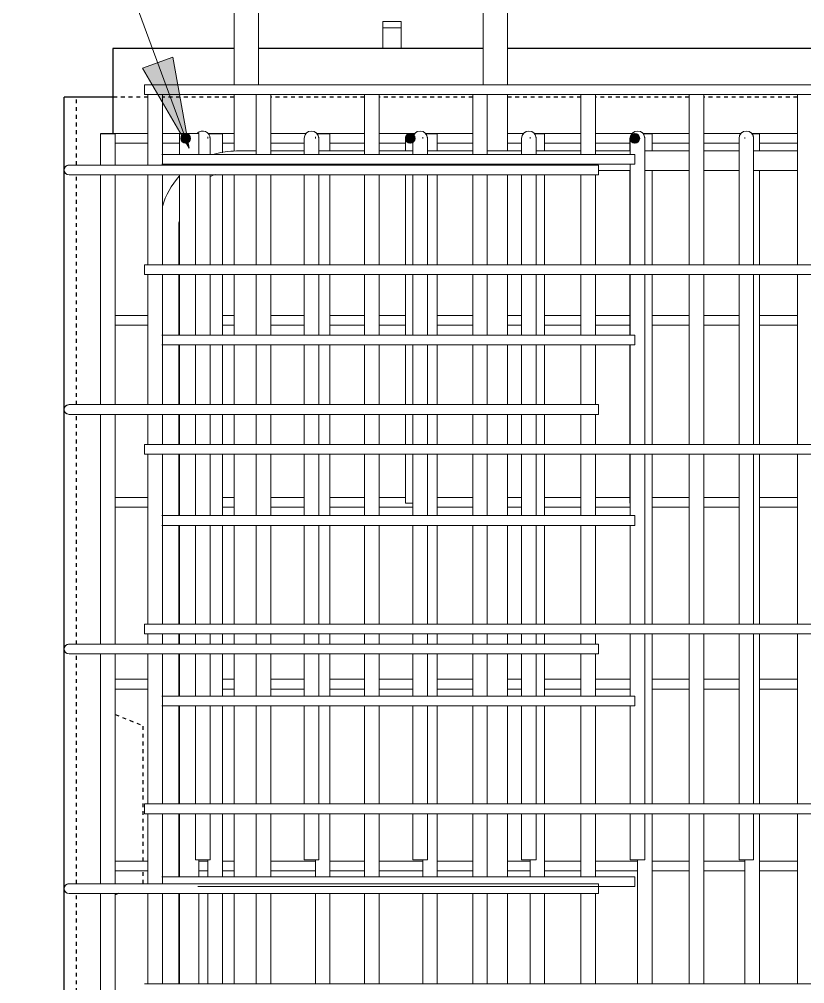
# Model space of a CAD drawing. Header units: millimetres. Extents: x -22025 to -1429, y -2879 to 29261.
# Drawn here: x -20282 to -19635, y 6930 to 7724 of the extents above; entities that cross this region are included whole.
import ezdxf

# ---------------------------------------------------------------- set-up
doc = ezdxf.new("R2010")
doc.units = ezdxf.units.MM
doc.linetypes.add('Dash', pattern=[6.36, 3.18, -3.18])
for name, color, linetype, lineweight in [('A-GENM', 13, 'Continuous', 18), ('A-WALL', 113, 'Continuous', 25), ('A-WALL-HDLN', 110, 'Dash', 25), ('S-RBAR', 171, 'Continuous', 18), ('S-RBAR-IDEN', 171, 'Continuous', 9)]:
    doc.layers.add(name, color=color, linetype=linetype, lineweight=lineweight)

# ---------------------------------------------------------------- blocks, each defined once
blk = doc.blocks.new('RR spread anchor face based - RR-SA-5_0-240-2134540-Elevation Front Copy 1')
at = {"layer": 'A-GENM'}
for p, q in [((-19982.07, 7717.11), (-19982.07, 7722.11)), ((-19982.07, 7722.11), (-19967.07, 7722.11)), ((-19982.07, 7700), (-19982.07, 7717.11)), ((-19967.07, 7717.11), (-19982.07, 7717.11)), ((-19967.07, 7722.11), (-19967.07, 7717.11)), ((-19967.07, 7717.11), (-19967.07, 7700))]:
    blk.add_line(p, q, dxfattribs=at)

msp = doc.modelspace()

# ---------------------------------------------------------------- hatches: boundary and pattern name
at = {"layer": 'S-RBAR'}
h = msp.add_hatch(color=256, dxfattribs=at)
edge = h.paths.add_edge_path()
edge.add_arc((-20144.5695, 7626.00692), 4, 0, 360)
for points in [[(-20144.5695, 7622.00692), (-20140.5695, 7626.00692), (-20144.5695, 7630.00692), (-20148.5695, 7626.00692)], [(-19959.5695, 7622.00692), (-19955.5695, 7626.00692), (-19959.5695, 7630.00692), (-19963.5695, 7626.00692)], [(-19774.5695, 7622.00692), (-19770.5695, 7626.00692), (-19774.5695, 7630.00692), (-19778.5695, 7626.00692)]]:
    msp.add_hatch(color=256, dxfattribs=at).paths.add_polyline_path(points)
h = msp.add_hatch(color=256, dxfattribs=at)
edge = h.paths.add_edge_path()
edge.add_arc((-19959.5695, 7626.00692), 4, 0, 360)
h = msp.add_hatch(color=256, dxfattribs=at)
edge = h.paths.add_edge_path()
edge.add_arc((-19774.5695, 7626.00692), 4, 0, 360)
at = {"layer": 'S-RBAR-IDEN'}
msp.add_hatch(color=256, dxfattribs=at).paths.add_polyline_path([(-20141.5695, 7617.97835), (-20155.21763, 7692.90243), (-20180.02009, 7683.71601)])

# ---------------------------------------------------------------- linework, layer by layer
at = {"layer": 'A-WALL'}
for p, q in [((-20104.5695, 7700), (-20204.5695, 7700)), ((-20204.5695, 7700), (-20204.5695, 7630.00692)), ((-19899.5695, 7700), (-20084.5695, 7700)), ((-19599.5695, 7700), (-19879.5695, 7700)), ((-20244.5695, -1395), (-20244.5695, 7660)), ((-20204.5695, 7660), (-20244.5695, 7660))]:
    msp.add_line(p, q, dxfattribs=at)
at = {"layer": 'A-WALL-HDLN'}
for p, q in [((-20234.56692, 7604), (-20234.56692, 7660)), ((-20175.5695, 7660), (-20204.5695, 7660)), ((-20104.5695, 7660), (-20163.5695, 7660)), ((-19997.26181, 7660), (-20074.41565, 7660)), ((-19908.10796, 7660), (-19985.26181, 7660)), ((-19818.95411, 7660), (-19879.5695, 7660)), ((-19729.80027, 7660), (-19806.95411, 7660)), ((-19640.64642, 7660), (-19717.80027, 7660)), ((-20234.56692, 7406.77778), (-20234.56692, 7596)), ((-20234.56692, 7209.55556), (-20234.56692, 7398.77778)), ((-20234.56692, 7012.33333), (-20234.56692, 7201.55556)), ((-20202.5695, 7151.7), (-20179.5695, 7142.5)), ((-20179.5695, 7030.87312), (-20179.5695, 7142.5)), ((-20179.5695, 7012.5), (-20179.5695, 7022.87312)), ((-20234.56692, 6815.11111), (-20234.56692, 7004.33333)), ((-20199.98616, 7004.33333), (-20202.5695, 7003.3))]:
    msp.add_line(p, q, dxfattribs=at)
at = {"layer": 'S-RBAR'}
for p, q in [((-20104.5695, 7670), (-20104.5695, 8380)), ((-20084.5695, 7670), (-20084.5695, 8380)), ((-19899.5695, 7670), (-19899.5695, 8380)), ((-19879.5695, 7670), (-19879.5695, 8380)), ((-19004.5695, 7670), (-20178.38411, 7670)), ((-20178.38411, 7670), (-20178.38411, 7662)), ((-19004.5695, 7662), (-20178.38411, 7662)), ((-20175.5695, 7604), (-20175.5695, 7662)), ((-20163.5695, 7604), (-20163.5695, 7662)), ((-20104.5695, 7615.39489), (-20104.5695, 7662)), ((-20086.41565, 7612.69684), (-20086.41565, 7662)), ((-20074.41565, 7612.69684), (-20074.41565, 7662)), ((-19997.26181, 7612.69684), (-19997.26181, 7662)), ((-19985.26181, 7612.69684), (-19985.26181, 7662)), ((-19908.10796, 7612.69684), (-19908.10796, 7662)), ((-19896.10796, 7612.69684), (-19896.10796, 7662)), ((-19879.5695, 7615.6317), (-19879.5695, 7662)), ((-19818.95411, 7612.69684), (-19818.95411, 7662)), ((-19806.95411, 7612.69684), (-19806.95411, 7662)), ((-19729.80027, 7522.01639), (-19729.80027, 7662)), ((-19717.80027, 7522.01639), (-19717.80027, 7662)), ((-19640.64642, 7522.01639), (-19640.64642, 7662)), ((-20175.77315, 7630.00692), (-20214.5695, 7630.00692)), ((-20149.5695, 7630.00692), (-20163.5695, 7630.00692)), ((-20133.5695, 7630.00692), (-20149.5695, 7630.00692)), ((-20149.5695, 7612.69684), (-20149.5695, 7630.00692)), ((-20144.5695, 7630.00692), (-20148.5695, 7626.00692)), ((-20140.5695, 7626.00692), (-20144.5695, 7630.00692)), ((-20133.5695, 7612.69684), (-20133.5695, 7630.00692)), ((-20104.5695, 7630.00692), (-20126.26345, 7630.00692)), ((-20045.11506, 7630.00692), (-20074.41565, 7630.00692)), ((-19997.26181, 7630.00692), (-20036.72275, 7630.00692)), ((-19955.57435, 7630.00692), (-19985.26181, 7630.00692)), ((-19959.5695, 7630.00692), (-19963.5695, 7626.00692)), ((-19955.5695, 7626.00692), (-19959.5695, 7630.00692)), ((-19908.10796, 7630.00692), (-19947.18205, 7630.00692)), ((-19866.03365, 7630.00692), (-19879.5695, 7630.00692)), ((-19818.95411, 7630.00692), (-19857.64134, 7630.00692)), ((-19776.49294, 7630.00692), (-19806.95411, 7630.00692)), ((-19774.5695, 7630.00692), (-19778.5695, 7626.00692)), ((-19770.5695, 7626.00692), (-19774.5695, 7630.00692)), ((-19729.80027, 7630.00692), (-19768.10064, 7630.00692)), ((-19686.95224, 7630.00692), (-19717.80027, 7630.00692)), ((-19640.64642, 7630.00692), (-19678.55994, 7630.00692)), ((-20202.5695, 7629.60692), (-20214.5695, 7629.60692)), ((-20214.5695, 7604), (-20214.5695, 7629.60692)), ((-20202.5695, 7604), (-20202.5695, 7629.60692)), ((-20175.77315, 7622.00692), (-20202.5695, 7622.00692)), ((-20149.5695, 7622.00692), (-20163.5695, 7622.00692)), ((-20148.5695, 7626.00692), (-20144.5695, 7622.00692)), ((-20144.5695, 7622.00692), (-20140.5695, 7626.00692)), ((-20126.14093, 7626.00692), (-20126.14093, 7627.3654)), ((-20114.14093, 7629.60692), (-20125.86345, 7629.60692)), ((-20124.45961, 7626.00692), (-20124.45961, 7613.04954)), ((-20114.14093, 7614.13479), (-20114.14093, 7629.60692)), ((-20104.5695, 7622.00692), (-20114.14093, 7622.00692)), ((-20046.9189, 7622.00692), (-20074.41565, 7622.00692)), ((-20046.9189, 7626.00692), (-20046.9189, 7613.04954)), ((-20037.71235, 7626.00692), (-20037.71235, 7627.21898)), ((-20025.71235, 7629.60692), (-20036.32275, 7629.60692)), ((-20034.9189, 7626.00692), (-20034.9189, 7613.04954)), ((-20025.71235, 7615.6317), (-20025.71235, 7629.60692)), ((-19997.26181, 7622.00692), (-20025.71235, 7622.00692)), ((-19963.5695, 7622.00692), (-19985.26181, 7622.00692)), ((-19963.5695, 7626.00692), (-19963.5695, 7616.19552)), ((-19963.5695, 7626.00692), (-19959.5695, 7622.00692)), ((-19959.5695, 7622.00692), (-19955.5695, 7626.00692)), ((-19957.3782, 7626.00692), (-19957.3782, 7613.04954)), ((-19949.28378, 7626.00692), (-19949.28378, 7627.07257)), ((-19937.28378, 7629.60692), (-19946.78205, 7629.60692)), ((-19945.3782, 7626.00692), (-19945.3782, 7613.04954)), ((-19937.28378, 7615.6317), (-19937.28378, 7629.60692)), ((-19908.10796, 7622.00692), (-19937.28378, 7622.00692)), ((-19867.8375, 7622.00692), (-19879.5695, 7622.00692)), ((-19867.8375, 7626.00692), (-19867.8375, 7613.04954)), ((-19860.85521, 7626.00692), (-19860.85521, 7626.92615)), ((-19848.85521, 7629.60692), (-19857.24134, 7629.60692)), ((-19855.8375, 7626.00692), (-19855.8375, 7613.04954)), ((-19848.85521, 7615.6317), (-19848.85521, 7629.60692)), ((-19818.95411, 7622.00692), (-19848.85521, 7622.00692)), ((-19778.5695, 7622.00692), (-19806.95411, 7622.00692)), ((-19778.5695, 7626.00692), (-19778.5695, 7616.19552)), ((-19778.5695, 7626.00692), (-19774.5695, 7622.00692)), ((-19778.29679, 7626.00692), (-19778.29679, 7613.04954)), ((-19774.5695, 7622.00692), (-19770.5695, 7626.00692)), ((-19772.42664, 7626.00692), (-19772.42664, 7626.77974)), ((-19760.42664, 7629.60692), (-19767.70064, 7629.60692)), ((-19766.29679, 7626.00692), (-19766.29679, 7596.00692)), ((-19760.42664, 7615.6317), (-19760.42664, 7629.60692)), ((-19729.80027, 7622.00692), (-19760.42664, 7622.00692)), ((-19688.75609, 7622.00692), (-19717.80027, 7622.00692)), ((-19688.75609, 7626.00692), (-19688.75609, 7596.00692)), ((-19683.99807, 7626.00692), (-19683.99807, 7626.63332)), ((-19671.99807, 7629.60692), (-19678.15994, 7629.60692)), ((-19676.75609, 7626.00692), (-19676.75609, 7596.00692)), ((-19671.99807, 7615.6317), (-19671.99807, 7629.60692)), ((-19640.64642, 7622.00692), (-19671.99807, 7622.00692)), ((-20086.41565, 7615.6317), (-20102.77078, 7615.6317)), ((-20046.9189, 7615.6317), (-20074.41565, 7615.6317)), ((-19997.26181, 7615.6317), (-20034.9189, 7615.6317)), ((-19957.3782, 7615.6317), (-19985.26181, 7615.6317)), ((-19908.10796, 7615.6317), (-19945.3782, 7615.6317)), ((-19867.8375, 7615.6317), (-19896.10796, 7615.6317)), ((-19818.95411, 7615.6317), (-19855.8375, 7615.6317)), ((-19778.29679, 7615.6317), (-19806.95411, 7615.6317)), ((-19729.80027, 7615.6317), (-19766.29679, 7615.6317)), ((-19688.75609, 7615.6317), (-19717.80027, 7615.6317)), ((-19640.64642, 7615.6317), (-19676.75609, 7615.6317)), ((-20164.07475, 7612.69684), (-20134.5695, 7612.69684)), ((-19774.5695, 7612.69684), (-20134.5695, 7612.69684)), ((-19774.5695, 7612.69684), (-19774.5695, 7604.69684)), ((-20240.5695, 7604), (-20220.5695, 7604)), ((-19804.5695, 7604), (-20220.5695, 7604)), ((-20164.07475, 7604.69684), (-20134.5695, 7604.69684)), ((-20149.5695, 7604), (-20149.5695, 7604.69684)), ((-20136.45961, 7604.96807), (-20136.45961, 7604.26907)), ((-19774.5695, 7604.69684), (-20134.5695, 7604.69684)), ((-20124.45961, 7604.96807), (-20124.45961, 7604.26907)), ((-20086.41565, 7604), (-20086.41565, 7604.69684)), ((-20074.41565, 7604), (-20074.41565, 7604.69684)), ((-20046.9189, 7604.96807), (-20046.9189, 7604.26907)), ((-20034.9189, 7604.96807), (-20034.9189, 7604.26907)), ((-19997.26181, 7604), (-19997.26181, 7604.69684)), ((-19985.26181, 7604), (-19985.26181, 7604.69684)), ((-19957.3782, 7604.96807), (-19957.3782, 7604.26907)), ((-19945.3782, 7604.96807), (-19945.3782, 7604.26907)), ((-19908.10796, 7604), (-19908.10796, 7604.69684)), ((-19896.10796, 7604), (-19896.10796, 7604.69684)), ((-19867.8375, 7604.96807), (-19867.8375, 7604.26907)), ((-19855.8375, 7604.96807), (-19855.8375, 7604.26907)), ((-19818.95411, 7604), (-19818.95411, 7604.69684)), ((-19806.95411, 7604), (-19806.95411, 7604.69684)), ((-19804.5695, 7604), (-19804.5695, 7596)), ((-19778.29679, 7599.6317), (-19804.5695, 7599.6317)), ((-19778.5695, 7599.6317), (-19778.5695, 7522.01639)), ((-19778.29679, 7604.96807), (-19778.29679, 7596.00692)), ((-19729.80027, 7599.6317), (-19766.29679, 7599.6317)), ((-19760.42664, 7522.01639), (-19760.42664, 7599.6317)), ((-19688.75609, 7599.6317), (-19717.80027, 7599.6317)), ((-19640.64642, 7599.6317), (-19676.75609, 7599.6317)), ((-19671.99807, 7522.01639), (-19671.99807, 7599.6317)), ((-20240.5695, 7596), (-20220.5695, 7596)), ((-19804.5695, 7596), (-20220.5695, 7596)), ((-20214.5695, 7406.77778), (-20214.5695, 7596)), ((-20202.5695, 7406.77778), (-20202.5695, 7596)), ((-20175.5695, 7522.01639), (-20175.5695, 7596)), ((-20163.5695, 7522.01639), (-20163.5695, 7596)), ((-20149.5695, 7522.01639), (-20149.5695, 7596)), ((-20136.45961, 7522.01639), (-20136.45961, 7596)), ((-20124.45961, 7522.01639), (-20124.45961, 7596)), ((-20114.14093, 7522.01639), (-20114.14093, 7596)), ((-20104.5695, 7522.01639), (-20104.5695, 7596)), ((-20086.41565, 7522.01639), (-20086.41565, 7596)), ((-20074.41565, 7522.01639), (-20074.41565, 7596)), ((-20046.9189, 7522.01639), (-20046.9189, 7596)), ((-20034.9189, 7522.01639), (-20034.9189, 7596)), ((-20025.71235, 7522.01639), (-20025.71235, 7596)), ((-19997.26181, 7522.01639), (-19997.26181, 7596)), ((-19985.26181, 7522.01639), (-19985.26181, 7596)), ((-19963.5695, 7596), (-19963.5695, 7522.01639)), ((-19957.3782, 7522.01639), (-19957.3782, 7596)), ((-19945.3782, 7522.01639), (-19945.3782, 7596)), ((-19937.28378, 7522.01639), (-19937.28378, 7596)), ((-19908.10796, 7522.01639), (-19908.10796, 7596)), ((-19896.10796, 7522.01639), (-19896.10796, 7596)), ((-19879.5695, 7522.01639), (-19879.5695, 7596)), ((-19867.8375, 7522.01639), (-19867.8375, 7596)), ((-19855.8375, 7522.01639), (-19855.8375, 7596)), ((-19848.85521, 7522.01639), (-19848.85521, 7596)), ((-19818.95411, 7522.01639), (-19818.95411, 7596)), ((-19806.95411, 7522.01639), (-19806.95411, 7596)), ((-19778.29679, 7522.01639), (-19778.29679, 7596.00692)), ((-19766.29679, 7522.01639), (-19766.29679, 7596.00692)), ((-19688.75609, 7522.01639), (-19688.75609, 7596.00692)), ((-19676.75609, 7522.01639), (-19676.75609, 7596.00692)), ((-20150.27078, 7552.1317), (-20150.27078, 7522.01639)), ((-19004.5695, 7522.01639), (-20178.38411, 7522.01639)), ((-20178.38411, 7522.01639), (-20178.38411, 7514.01639)), ((-19004.5695, 7514.01639), (-20178.38411, 7514.01639)), ((-20175.5695, 7406.77778), (-20175.5695, 7514.01639)), ((-20163.5695, 7406.77778), (-20163.5695, 7514.01639)), ((-20150.27078, 7514.01639), (-20150.27078, 7464.05571)), ((-20149.5695, 7464.05571), (-20149.5695, 7514.01639)), ((-20136.45961, 7464.05571), (-20136.45961, 7514.01639)), ((-20124.45961, 7464.05571), (-20124.45961, 7514.01639)), ((-20114.14093, 7464.05571), (-20114.14093, 7514.01639)), ((-20104.5695, 7464.05571), (-20104.5695, 7514.01639)), ((-20086.41565, 7464.05571), (-20086.41565, 7514.01639)), ((-20074.41565, 7464.05571), (-20074.41565, 7514.01639)), ((-20046.9189, 7464.05571), (-20046.9189, 7514.01639)), ((-20034.9189, 7464.05571), (-20034.9189, 7514.01639)), ((-20025.71235, 7464.05571), (-20025.71235, 7514.01639)), ((-19997.26181, 7464.05571), (-19997.26181, 7514.01639)), ((-19985.26181, 7464.05571), (-19985.26181, 7514.01639)), ((-19963.5695, 7514.01639), (-19963.5695, 7464.05571)), ((-19957.3782, 7464.05571), (-19957.3782, 7514.01639)), ((-19945.3782, 7464.05571), (-19945.3782, 7514.01639)), ((-19937.28378, 7464.05571), (-19937.28378, 7514.01639)), ((-19908.10796, 7464.05571), (-19908.10796, 7514.01639)), ((-19896.10796, 7464.05571), (-19896.10796, 7514.01639)), ((-19879.5695, 7464.05571), (-19879.5695, 7514.01639)), ((-19867.8375, 7464.05571), (-19867.8375, 7514.01639)), ((-19855.8375, 7464.05571), (-19855.8375, 7514.01639)), ((-19848.85521, 7464.05571), (-19848.85521, 7514.01639)), ((-19818.95411, 7464.05571), (-19818.95411, 7514.01639)), ((-19806.95411, 7464.05571), (-19806.95411, 7514.01639)), ((-19778.5695, 7514.01639), (-19778.5695, 7464.05571)), ((-19778.29679, 7464.05571), (-19778.29679, 7514.01639)), ((-19766.29679, 7374.03279), (-19766.29679, 7514.01639)), ((-19760.42664, 7374.03279), (-19760.42664, 7514.01639)), ((-19729.80027, 7374.03279), (-19729.80027, 7514.01639)), ((-19717.80027, 7374.03279), (-19717.80027, 7514.01639)), ((-19688.75609, 7374.03279), (-19688.75609, 7514.01639)), ((-19676.75609, 7374.03279), (-19676.75609, 7514.01639)), ((-19671.99807, 7374.03279), (-19671.99807, 7514.01639)), ((-19640.64642, 7374.03279), (-19640.64642, 7514.01639)), ((-20175.77315, 7480.22347), (-20202.5695, 7480.22347)), ((-20149.5695, 7480.22347), (-20150.27078, 7480.22347)), ((-20104.5695, 7480.22347), (-20114.14093, 7480.22347)), ((-20046.9189, 7480.22347), (-20074.41565, 7480.22347)), ((-19997.26181, 7480.22347), (-20025.71235, 7480.22347)), ((-19963.5695, 7480.22347), (-19985.26181, 7480.22347)), ((-19908.10796, 7480.22347), (-19937.28378, 7480.22347)), ((-19867.8375, 7480.22347), (-19879.5695, 7480.22347)), ((-19818.95411, 7480.22347), (-19848.85521, 7480.22347)), ((-19778.5695, 7480.22347), (-19806.95411, 7480.22347)), ((-19729.80027, 7480.22347), (-19760.42664, 7480.22347)), ((-19688.75609, 7480.22347), (-19717.80027, 7480.22347)), ((-19640.64642, 7480.22347), (-19671.99807, 7480.22347)), ((-20175.77315, 7472.22347), (-20202.5695, 7472.22347)), ((-20149.5695, 7472.22347), (-20150.27078, 7472.22347)), ((-20104.5695, 7472.22347), (-20114.14093, 7472.22347)), ((-20046.9189, 7472.22347), (-20074.41565, 7472.22347)), ((-19997.26181, 7472.22347), (-20025.71235, 7472.22347)), ((-19963.5695, 7472.22347), (-19985.26181, 7472.22347)), ((-19908.10796, 7472.22347), (-19937.28378, 7472.22347)), ((-19867.8375, 7472.22347), (-19879.5695, 7472.22347)), ((-19818.95411, 7472.22347), (-19848.85521, 7472.22347)), ((-19778.5695, 7472.22347), (-19806.95411, 7472.22347)), ((-19729.80027, 7472.22347), (-19760.42664, 7472.22347)), ((-19688.75609, 7472.22347), (-19717.80027, 7472.22347)), ((-19640.64642, 7472.22347), (-19671.99807, 7472.22347)), ((-20164.07475, 7464.05571), (-20134.5695, 7464.05571)), ((-19774.5695, 7464.05571), (-20134.5695, 7464.05571)), ((-19774.5695, 7464.05571), (-19774.5695, 7456.05571)), ((-20164.07475, 7456.05571), (-20134.5695, 7456.05571)), ((-20150.27078, 7456.05571), (-20150.27078, 7406.77778)), ((-20149.5695, 7406.77778), (-20149.5695, 7456.05571)), ((-20136.45961, 7406.77778), (-20136.45961, 7456.05571)), ((-19774.5695, 7456.05571), (-20134.5695, 7456.05571)), ((-20124.45961, 7406.77778), (-20124.45961, 7456.05571)), ((-20114.14093, 7406.77778), (-20114.14093, 7456.05571)), ((-20104.5695, 7406.77778), (-20104.5695, 7456.05571)), ((-20086.41565, 7406.77778), (-20086.41565, 7456.05571)), ((-20074.41565, 7406.77778), (-20074.41565, 7456.05571)), ((-20046.9189, 7406.77778), (-20046.9189, 7456.05571)), ((-20034.9189, 7406.77778), (-20034.9189, 7456.05571)), ((-20025.71235, 7406.77778), (-20025.71235, 7456.05571)), ((-19997.26181, 7406.77778), (-19997.26181, 7456.05571)), ((-19985.26181, 7406.77778), (-19985.26181, 7456.05571)), ((-19963.5695, 7456.05571), (-19963.5695, 7406.77778)), ((-19957.3782, 7406.77778), (-19957.3782, 7456.05571)), ((-19945.3782, 7406.77778), (-19945.3782, 7456.05571)), ((-19937.28378, 7406.77778), (-19937.28378, 7456.05571)), ((-19908.10796, 7406.77778), (-19908.10796, 7456.05571)), ((-19896.10796, 7406.77778), (-19896.10796, 7456.05571)), ((-19879.5695, 7406.77778), (-19879.5695, 7456.05571)), ((-19867.8375, 7406.77778), (-19867.8375, 7456.05571)), ((-19855.8375, 7406.77778), (-19855.8375, 7456.05571)), ((-19848.85521, 7406.77778), (-19848.85521, 7456.05571)), ((-19818.95411, 7406.77778), (-19818.95411, 7456.05571)), ((-19806.95411, 7406.77778), (-19806.95411, 7456.05571)), ((-19778.5695, 7456.05571), (-19778.5695, 7374.03279)), ((-19778.29679, 7374.03279), (-19778.29679, 7456.05571)), ((-20240.5695, 7406.77778), (-20220.5695, 7406.77778)), ((-19804.5695, 7406.77778), (-20220.5695, 7406.77778)), ((-19804.5695, 7406.77778), (-19804.5695, 7398.77778)), ((-20240.5695, 7398.77778), (-20220.5695, 7398.77778)), ((-19804.5695, 7398.77778), (-20220.5695, 7398.77778)), ((-20214.5695, 7209.55556), (-20214.5695, 7398.77778)), ((-20202.5695, 7209.55556), (-20202.5695, 7398.77778)), ((-20175.5695, 7374.03279), (-20175.5695, 7398.77778)), ((-20163.5695, 7374.03279), (-20163.5695, 7398.77778)), ((-20150.27078, 7398.77778), (-20150.27078, 7374.03279)), ((-20149.5695, 7374.03279), (-20149.5695, 7398.77778)), ((-20136.45961, 7374.03279), (-20136.45961, 7398.77778)), ((-20124.45961, 7374.03279), (-20124.45961, 7398.77778)), ((-20114.14093, 7374.03279), (-20114.14093, 7398.77778)), ((-20104.5695, 7374.03279), (-20104.5695, 7398.77778)), ((-20086.41565, 7374.03279), (-20086.41565, 7398.77778)), ((-20074.41565, 7374.03279), (-20074.41565, 7398.77778)), ((-20046.9189, 7374.03279), (-20046.9189, 7398.77778)), ((-20034.9189, 7374.03279), (-20034.9189, 7398.77778)), ((-20025.71235, 7374.03279), (-20025.71235, 7398.77778)), ((-19997.26181, 7374.03279), (-19997.26181, 7398.77778)), ((-19985.26181, 7374.03279), (-19985.26181, 7398.77778)), ((-19963.5695, 7398.77778), (-19963.5695, 7374.03279)), ((-19957.3782, 7374.03279), (-19957.3782, 7398.77778)), ((-19945.3782, 7374.03279), (-19945.3782, 7398.77778)), ((-19937.28378, 7374.03279), (-19937.28378, 7398.77778)), ((-19908.10796, 7374.03279), (-19908.10796, 7398.77778)), ((-19896.10796, 7374.03279), (-19896.10796, 7398.77778)), ((-19879.5695, 7374.03279), (-19879.5695, 7398.77778)), ((-19867.8375, 7374.03279), (-19867.8375, 7398.77778)), ((-19855.8375, 7374.03279), (-19855.8375, 7398.77778)), ((-19848.85521, 7374.03279), (-19848.85521, 7398.77778)), ((-19818.95411, 7374.03279), (-19818.95411, 7398.77778)), ((-19806.95411, 7374.03279), (-19806.95411, 7398.77778)), ((-19004.5695, 7374.03279), (-20178.38411, 7374.03279)), ((-20178.38411, 7374.03279), (-20178.38411, 7366.03279)), ((-19004.5695, 7366.03279), (-20178.38411, 7366.03279)), ((-20175.5695, 7226.04918), (-20175.5695, 7366.03279)), ((-20163.5695, 7226.04918), (-20163.5695, 7366.03279)), ((-20150.27078, 7366.03279), (-20150.27078, 7315.41459)), ((-20149.5695, 7315.41459), (-20149.5695, 7366.03279)), ((-20136.45961, 7315.41459), (-20136.45961, 7366.03279)), ((-20124.45961, 7315.41459), (-20124.45961, 7366.03279)), ((-20114.14093, 7315.41459), (-20114.14093, 7366.03279)), ((-20104.5695, 7315.41459), (-20104.5695, 7366.03279)), ((-20086.41565, 7315.41459), (-20086.41565, 7366.03279)), ((-20074.41565, 7315.41459), (-20074.41565, 7366.03279)), ((-20046.9189, 7315.41459), (-20046.9189, 7366.03279)), ((-20034.9189, 7315.41459), (-20034.9189, 7366.03279)), ((-20025.71235, 7315.41459), (-20025.71235, 7366.03279)), ((-19997.26181, 7315.41459), (-19997.26181, 7366.03279)), ((-19985.26181, 7315.41459), (-19985.26181, 7366.03279)), ((-19963.5695, 7366.03279), (-19963.5695, 7325.59745)), ((-19957.3782, 7315.41459), (-19957.3782, 7366.03279)), ((-19945.3782, 7315.41459), (-19945.3782, 7366.03279)), ((-19937.28378, 7315.41459), (-19937.28378, 7366.03279)), ((-19908.10796, 7315.41459), (-19908.10796, 7366.03279)), ((-19896.10796, 7315.41459), (-19896.10796, 7366.03279)), ((-19879.5695, 7315.41459), (-19879.5695, 7366.03279)), ((-19867.8375, 7315.41459), (-19867.8375, 7366.03279)), ((-19855.8375, 7315.41459), (-19855.8375, 7366.03279)), ((-19848.85521, 7315.41459), (-19848.85521, 7366.03279)), ((-19818.95411, 7315.41459), (-19818.95411, 7366.03279)), ((-19806.95411, 7315.41459), (-19806.95411, 7366.03279)), ((-19778.5695, 7366.03279), (-19778.5695, 7325.59745)), ((-19778.29679, 7315.41459), (-19778.29679, 7366.03279)), ((-19766.29679, 7226.04918), (-19766.29679, 7366.03279)), ((-19760.42664, 7226.04918), (-19760.42664, 7366.03279)), ((-19729.80027, 7226.04918), (-19729.80027, 7366.03279)), ((-19717.80027, 7226.04918), (-19717.80027, 7366.03279)), ((-19688.75609, 7226.04918), (-19688.75609, 7366.03279)), ((-19676.75609, 7226.04918), (-19676.75609, 7366.03279)), ((-19671.99807, 7226.04918), (-19671.99807, 7366.03279)), ((-19640.64642, 7226.04918), (-19640.64642, 7366.03279)), ((-20175.77315, 7330.44002), (-20202.5695, 7330.44002)), ((-20149.5695, 7330.44002), (-20150.27078, 7330.44002)), ((-20104.5695, 7330.44002), (-20114.14093, 7330.44002)), ((-20046.9189, 7330.44002), (-20074.41565, 7330.44002)), ((-19997.26181, 7330.44002), (-20025.71235, 7330.44002)), ((-19963.5695, 7330.44002), (-19985.26181, 7330.44002)), ((-19908.10796, 7330.44002), (-19937.28378, 7330.44002)), ((-19867.8375, 7330.44002), (-19879.5695, 7330.44002)), ((-19818.95411, 7330.44002), (-19848.85521, 7330.44002)), ((-19778.5695, 7330.44002), (-19806.95411, 7330.44002)), ((-19729.80027, 7330.44002), (-19760.42664, 7330.44002)), ((-19688.75609, 7330.44002), (-19717.80027, 7330.44002)), ((-19640.64642, 7330.44002), (-19671.99807, 7330.44002)), ((-20175.77315, 7322.44002), (-20202.5695, 7322.44002)), ((-20149.5695, 7322.44002), (-20150.27078, 7322.44002)), ((-20104.5695, 7322.44002), (-20114.14093, 7322.44002)), ((-20046.9189, 7322.44002), (-20074.41565, 7322.44002)), ((-19997.26181, 7322.44002), (-20025.71235, 7322.44002)), ((-19957.3782, 7322.44002), (-19985.26181, 7322.44002)), ((-19963.5695, 7325.59745), (-19957.3782, 7325.59745)), ((-19908.10796, 7322.44002), (-19937.28378, 7322.44002)), ((-19867.8375, 7322.44002), (-19879.5695, 7322.44002)), ((-19818.95411, 7322.44002), (-19848.85521, 7322.44002)), ((-19778.29679, 7322.44002), (-19806.95411, 7322.44002)), ((-19729.80027, 7322.44002), (-19760.42664, 7322.44002)), ((-19688.75609, 7322.44002), (-19717.80027, 7322.44002)), ((-19640.64642, 7322.44002), (-19671.99807, 7322.44002)), ((-20164.07475, 7315.41459), (-20134.5695, 7315.41459)), ((-19774.5695, 7315.41459), (-20134.5695, 7315.41459)), ((-19774.5695, 7315.41459), (-19774.5695, 7307.41459)), ((-20164.07475, 7307.41459), (-20134.5695, 7307.41459)), ((-20150.27078, 7307.41459), (-20150.27078, 7226.04918)), ((-20149.5695, 7226.04918), (-20149.5695, 7307.41459)), ((-20136.45961, 7226.04918), (-20136.45961, 7307.41459)), ((-19774.5695, 7307.41459), (-20134.5695, 7307.41459)), ((-20124.45961, 7226.04918), (-20124.45961, 7307.41459)), ((-20114.14093, 7226.04918), (-20114.14093, 7307.41459)), ((-20104.5695, 7226.04918), (-20104.5695, 7307.41459)), ((-20086.41565, 7226.04918), (-20086.41565, 7307.41459)), ((-20074.41565, 7226.04918), (-20074.41565, 7307.41459)), ((-20046.9189, 7226.04918), (-20046.9189, 7307.41459)), ((-20034.9189, 7226.04918), (-20034.9189, 7307.41459)), ((-20025.71235, 7226.04918), (-20025.71235, 7307.41459)), ((-19997.26181, 7226.04918), (-19997.26181, 7307.41459)), ((-19985.26181, 7226.04918), (-19985.26181, 7307.41459)), ((-19957.3782, 7226.04918), (-19957.3782, 7307.41459)), ((-19945.3782, 7226.04918), (-19945.3782, 7307.41459)), ((-19937.28378, 7226.04918), (-19937.28378, 7307.41459)), ((-19908.10796, 7226.04918), (-19908.10796, 7307.41459)), ((-19896.10796, 7226.04918), (-19896.10796, 7307.41459)), ((-19879.5695, 7226.04918), (-19879.5695, 7307.41459)), ((-19867.8375, 7226.04918), (-19867.8375, 7307.41459)), ((-19855.8375, 7226.04918), (-19855.8375, 7307.41459)), ((-19848.85521, 7226.04918), (-19848.85521, 7307.41459)), ((-19818.95411, 7226.04918), (-19818.95411, 7307.41459)), ((-19806.95411, 7226.04918), (-19806.95411, 7307.41459)), ((-19778.29679, 7226.04918), (-19778.29679, 7307.41459)), ((-19004.5695, 7226.04918), (-20178.38411, 7226.04918)), ((-20178.38411, 7226.04918), (-20178.38411, 7218.04918)), ((-19004.5695, 7218.04918), (-20178.38411, 7218.04918)), ((-20175.5695, 7209.55556), (-20175.5695, 7218.04918)), ((-20163.5695, 7209.55556), (-20163.5695, 7218.04918)), ((-20150.27078, 7218.04918), (-20150.27078, 7209.55556)), ((-20149.5695, 7209.55556), (-20149.5695, 7218.04918)), ((-20136.45961, 7209.55556), (-20136.45961, 7218.04918)), ((-20124.45961, 7209.55556), (-20124.45961, 7218.04918)), ((-20114.14093, 7209.55556), (-20114.14093, 7218.04918)), ((-20104.5695, 7209.55556), (-20104.5695, 7218.04918)), ((-20086.41565, 7209.55556), (-20086.41565, 7218.04918)), ((-20074.41565, 7209.55556), (-20074.41565, 7218.04918)), ((-20046.9189, 7209.55556), (-20046.9189, 7218.04918)), ((-20034.9189, 7209.55556), (-20034.9189, 7218.04918)), ((-20025.71235, 7209.55556), (-20025.71235, 7218.04918)), ((-19997.26181, 7209.55556), (-19997.26181, 7218.04918)), ((-19985.26181, 7209.55556), (-19985.26181, 7218.04918)), ((-19957.3782, 7209.55556), (-19957.3782, 7218.04918)), ((-19945.3782, 7209.55556), (-19945.3782, 7218.04918)), ((-19937.28378, 7209.55556), (-19937.28378, 7218.04918)), ((-19908.10796, 7209.55556), (-19908.10796, 7218.04918)), ((-19896.10796, 7209.55556), (-19896.10796, 7218.04918)), ((-19879.5695, 7209.55556), (-19879.5695, 7218.04918)), ((-19867.8375, 7209.55556), (-19867.8375, 7218.04918)), ((-19855.8375, 7209.55556), (-19855.8375, 7218.04918)), ((-19848.85521, 7209.55556), (-19848.85521, 7218.04918)), ((-19818.95411, 7209.55556), (-19818.95411, 7218.04918)), ((-19806.95411, 7209.55556), (-19806.95411, 7218.04918)), ((-19778.29679, 7166.77346), (-19778.29679, 7218.04918)), ((-19766.29679, 7078.06557), (-19766.29679, 7218.04918)), ((-19760.42664, 7078.06557), (-19760.42664, 7218.04918)), ((-19729.80027, 7078.06557), (-19729.80027, 7218.04918)), ((-19717.80027, 7078.06557), (-19717.80027, 7218.04918)), ((-19688.75609, 7078.06557), (-19688.75609, 7218.04918)), ((-19676.75609, 7078.06557), (-19676.75609, 7218.04918)), ((-19671.99807, 7078.06557), (-19671.99807, 7218.04918)), ((-19640.64642, 7078.06557), (-19640.64642, 7218.04918)), ((-20240.5695, 7209.55556), (-20220.5695, 7209.55556)), ((-19804.5695, 7209.55556), (-20220.5695, 7209.55556)), ((-19804.5695, 7209.55556), (-19804.5695, 7201.55556)), ((-20240.5695, 7201.55556), (-20220.5695, 7201.55556)), ((-19804.5695, 7201.55556), (-20220.5695, 7201.55556)), ((-20214.5695, 7012.33333), (-20214.5695, 7201.55556)), ((-20202.5695, 7012.33333), (-20202.5695, 7201.55556)), ((-20175.5695, 7078.06557), (-20175.5695, 7201.55556)), ((-20163.5695, 7078.06557), (-20163.5695, 7201.55556)), ((-20150.27078, 7201.55556), (-20150.27078, 7166.77346)), ((-20149.5695, 7166.77346), (-20149.5695, 7201.55556)), ((-20136.45961, 7166.77346), (-20136.45961, 7201.55556)), ((-20124.45961, 7166.77346), (-20124.45961, 7201.55556)), ((-20114.14093, 7166.77346), (-20114.14093, 7201.55556)), ((-20104.5695, 7166.77346), (-20104.5695, 7201.55556)), ((-20086.41565, 7166.77346), (-20086.41565, 7201.55556)), ((-20074.41565, 7166.77346), (-20074.41565, 7201.55556)), ((-20046.9189, 7166.77346), (-20046.9189, 7201.55556)), ((-20034.9189, 7166.77346), (-20034.9189, 7201.55556)), ((-20025.71235, 7166.77346), (-20025.71235, 7201.55556)), ((-19997.26181, 7166.77346), (-19997.26181, 7201.55556)), ((-19985.26181, 7166.77346), (-19985.26181, 7201.55556)), ((-19957.3782, 7166.77346), (-19957.3782, 7201.55556)), ((-19945.3782, 7166.77346), (-19945.3782, 7201.55556)), ((-19937.28378, 7166.77346), (-19937.28378, 7201.55556)), ((-19908.10796, 7166.77346), (-19908.10796, 7201.55556)), ((-19896.10796, 7166.77346), (-19896.10796, 7201.55556)), ((-19879.5695, 7166.77346), (-19879.5695, 7201.55556)), ((-19867.8375, 7166.77346), (-19867.8375, 7201.55556)), ((-19855.8375, 7166.77346), (-19855.8375, 7201.55556)), ((-19848.85521, 7166.77346), (-19848.85521, 7201.55556)), ((-19818.95411, 7166.77346), (-19818.95411, 7201.55556)), ((-19806.95411, 7166.77346), (-19806.95411, 7201.55556)), ((-20175.77315, 7180.65657), (-20202.5695, 7180.65657)), ((-20149.5695, 7180.65657), (-20150.27078, 7180.65657)), ((-20104.5695, 7180.65657), (-20114.14093, 7180.65657)), ((-20046.9189, 7180.65657), (-20074.41565, 7180.65657)), ((-19997.26181, 7180.65657), (-20025.71235, 7180.65657)), ((-19957.3782, 7180.65657), (-19985.26181, 7180.65657)), ((-19908.10796, 7180.65657), (-19937.28378, 7180.65657)), ((-19867.8375, 7180.65657), (-19879.5695, 7180.65657)), ((-19818.95411, 7180.65657), (-19848.85521, 7180.65657)), ((-19778.29679, 7180.65657), (-19806.95411, 7180.65657)), ((-19729.80027, 7180.65657), (-19760.42664, 7180.65657)), ((-19688.75609, 7180.65657), (-19717.80027, 7180.65657)), ((-19640.64642, 7180.65657), (-19671.99807, 7180.65657)), ((-20175.77315, 7172.65657), (-20202.5695, 7172.65657)), ((-20149.5695, 7172.65657), (-20150.27078, 7172.65657)), ((-20104.5695, 7172.65657), (-20114.14093, 7172.65657)), ((-20046.9189, 7172.65657), (-20074.41565, 7172.65657)), ((-19997.26181, 7172.65657), (-20025.71235, 7172.65657)), ((-19957.3782, 7172.65657), (-19985.26181, 7172.65657)), ((-19908.10796, 7172.65657), (-19937.28378, 7172.65657)), ((-19867.8375, 7172.65657), (-19879.5695, 7172.65657)), ((-19818.95411, 7172.65657), (-19848.85521, 7172.65657)), ((-19778.29679, 7172.65657), (-19806.95411, 7172.65657)), ((-19729.80027, 7172.65657), (-19760.42664, 7172.65657)), ((-19688.75609, 7172.65657), (-19717.80027, 7172.65657)), ((-19640.64642, 7172.65657), (-19671.99807, 7172.65657)), ((-20164.07475, 7166.77346), (-20134.5695, 7166.77346)), ((-19774.5695, 7166.77346), (-20134.5695, 7166.77346)), ((-19774.5695, 7166.77346), (-19774.5695, 7158.77346)), ((-20164.07475, 7158.77346), (-20134.5695, 7158.77346)), ((-20150.27078, 7158.77346), (-20150.27078, 7078.06557)), ((-20149.5695, 7078.06557), (-20149.5695, 7158.77346)), ((-20136.45961, 7078.06557), (-20136.45961, 7158.77346)), ((-19774.5695, 7158.77346), (-20134.5695, 7158.77346)), ((-20124.45961, 7078.06557), (-20124.45961, 7158.77346)), ((-20114.14093, 7078.06557), (-20114.14093, 7158.77346)), ((-20104.5695, 7078.06557), (-20104.5695, 7158.77346)), ((-20086.41565, 7078.06557), (-20086.41565, 7158.77346)), ((-20074.41565, 7078.06557), (-20074.41565, 7158.77346)), ((-20046.9189, 7078.06557), (-20046.9189, 7158.77346)), ((-20034.9189, 7078.06557), (-20034.9189, 7158.77346)), ((-20025.71235, 7078.06557), (-20025.71235, 7158.77346)), ((-19997.26181, 7078.06557), (-19997.26181, 7158.77346)), ((-19985.26181, 7078.06557), (-19985.26181, 7158.77346)), ((-19957.3782, 7078.06557), (-19957.3782, 7158.77346)), ((-19945.3782, 7078.06557), (-19945.3782, 7158.77346)), ((-19937.28378, 7078.06557), (-19937.28378, 7158.77346)), ((-19908.10796, 7078.06557), (-19908.10796, 7158.77346)), ((-19896.10796, 7078.06557), (-19896.10796, 7158.77346)), ((-19879.5695, 7078.06557), (-19879.5695, 7158.77346)), ((-19867.8375, 7078.06557), (-19867.8375, 7158.77346)), ((-19855.8375, 7078.06557), (-19855.8375, 7158.77346)), ((-19848.85521, 7078.06557), (-19848.85521, 7158.77346)), ((-19818.95411, 7078.06557), (-19818.95411, 7158.77346)), ((-19806.95411, 7078.06557), (-19806.95411, 7158.77346)), ((-19778.29679, 7078.06557), (-19778.29679, 7158.77346)), ((-19004.5695, 7078.06557), (-20178.38411, 7078.06557)), ((-20178.38411, 7078.06557), (-20178.38411, 7070.06557)), ((-19004.5695, 7070.06557), (-20178.38411, 7070.06557)), ((-20175.5695, 7012.33333), (-20175.5695, 7070.06557)), ((-20163.5695, 7012.33333), (-20163.5695, 7070.06557)), ((-20150.27078, 7070.06557), (-20150.27078, 7018.13233)), ((-20149.5695, 7018.13233), (-20149.5695, 7070.06557)), ((-20136.45961, 7032.00692), (-20136.45961, 7070.06557)), ((-20124.45961, 7032.00692), (-20124.45961, 7070.06557)), ((-20114.14093, 7018.13233), (-20114.14093, 7070.06557)), ((-20104.5695, 7018.13233), (-20104.5695, 7070.06557)), ((-20086.41565, 7018.13233), (-20086.41565, 7070.06557)), ((-20074.41565, 7018.13233), (-20074.41565, 7070.06557)), ((-20046.9189, 7032.00692), (-20046.9189, 7070.06557)), ((-20034.9189, 7032.00692), (-20034.9189, 7070.06557)), ((-20025.71235, 7018.13233), (-20025.71235, 7070.06557)), ((-19997.26181, 7018.13233), (-19997.26181, 7070.06557)), ((-19985.26181, 7018.13233), (-19985.26181, 7070.06557)), ((-19957.3782, 7032.00692), (-19957.3782, 7070.06557)), ((-19945.3782, 7032.00692), (-19945.3782, 7070.06557)), ((-19937.28378, 7018.13233), (-19937.28378, 7070.06557)), ((-19908.10796, 7018.13233), (-19908.10796, 7070.06557)), ((-19896.10796, 7018.13233), (-19896.10796, 7070.06557)), ((-19879.5695, 7018.13233), (-19879.5695, 7070.06557)), ((-19867.8375, 7032.00692), (-19867.8375, 7070.06557)), ((-19855.8375, 7032.00692), (-19855.8375, 7070.06557)), ((-19848.85521, 7018.13233), (-19848.85521, 7070.06557)), ((-19818.95411, 7018.13233), (-19818.95411, 7070.06557)), ((-19806.95411, 7018.13233), (-19806.95411, 7070.06557)), ((-19778.29679, 7032.00692), (-19778.29679, 7070.06557)), ((-19766.29679, 7032.00692), (-19766.29679, 7070.06557)), ((-19760.42664, 6930.08197), (-19760.42664, 7070.06557)), ((-19729.80027, 6930.08197), (-19729.80027, 7070.06557)), ((-19717.80027, 6930.08197), (-19717.80027, 7070.06557)), ((-19688.75609, 7032.00692), (-19688.75609, 7070.06557)), ((-19676.75609, 7032.00692), (-19676.75609, 7070.06557)), ((-19671.99807, 6930.08197), (-19671.99807, 7070.06557)), ((-19640.64642, 6930.08197), (-19640.64642, 7070.06557)), ((-20175.77315, 7030.87312), (-20202.5695, 7030.87312)), ((-20149.5695, 7030.87312), (-20150.27078, 7030.87312)), ((-20124.45961, 7032.00692), (-20136.45961, 7032.00692)), ((-20133.5695, 7018.13233), (-20133.5695, 7032.00692)), ((-20126.14093, 7030.87312), (-20133.5695, 7030.87312)), ((-20126.14093, 7018.13233), (-20126.14093, 7032.00692)), ((-20104.5695, 7030.87312), (-20114.14093, 7030.87312)), ((-20037.71235, 7030.87312), (-20074.41565, 7030.87312)), ((-20034.9189, 7032.00692), (-20046.9189, 7032.00692)), ((-20037.71235, 7018.13233), (-20037.71235, 7032.00692)), ((-19997.26181, 7030.87312), (-20025.71235, 7030.87312)), ((-19949.28378, 7030.87312), (-19985.26181, 7030.87312)), ((-19945.3782, 7032.00692), (-19957.3782, 7032.00692)), ((-19949.28378, 7018.13233), (-19949.28378, 7032.00692)), ((-19908.10796, 7030.87312), (-19937.28378, 7030.87312)), ((-19860.85521, 7030.87312), (-19879.5695, 7030.87312)), ((-19855.8375, 7032.00692), (-19867.8375, 7032.00692)), ((-19860.85521, 7018.13233), (-19860.85521, 7032.00692)), ((-19818.95411, 7030.87312), (-19848.85521, 7030.87312)), ((-19772.42664, 7030.87312), (-19806.95411, 7030.87312)), ((-19766.29679, 7032.00692), (-19778.29679, 7032.00692)), ((-19772.42664, 6930.08197), (-19772.42664, 7032.00692)), ((-19729.80027, 7030.87312), (-19760.42664, 7030.87312)), ((-19683.99807, 7030.87312), (-19717.80027, 7030.87312)), ((-19676.75609, 7032.00692), (-19688.75609, 7032.00692)), ((-19683.99807, 6930.08197), (-19683.99807, 7032.00692)), ((-19640.64642, 7030.87312), (-19671.99807, 7030.87312)), ((-20175.77315, 7022.87312), (-20202.5695, 7022.87312)), ((-20149.5695, 7022.87312), (-20150.27078, 7022.87312)), ((-20126.14093, 7022.87312), (-20133.5695, 7022.87312)), ((-20104.5695, 7022.87312), (-20114.14093, 7022.87312)), ((-20037.71235, 7022.87312), (-20074.41565, 7022.87312)), ((-19997.26181, 7022.87312), (-20025.71235, 7022.87312)), ((-19949.28378, 7022.87312), (-19985.26181, 7022.87312)), ((-19908.10796, 7022.87312), (-19937.28378, 7022.87312)), ((-19860.85521, 7022.87312), (-19879.5695, 7022.87312)), ((-19818.95411, 7022.87312), (-19848.85521, 7022.87312)), ((-19772.42664, 7022.87312), (-19806.95411, 7022.87312)), ((-19729.80027, 7022.87312), (-19760.42664, 7022.87312)), ((-19683.99807, 7022.87312), (-19717.80027, 7022.87312)), ((-19640.64642, 7022.87312), (-19671.99807, 7022.87312)), ((-20240.5695, 7012.33333), (-20220.5695, 7012.33333)), ((-19804.5695, 7012.33333), (-20220.5695, 7012.33333)), ((-20164.07475, 7018.13233), (-20134.5695, 7018.13233)), ((-19774.5695, 7018.13233), (-20134.5695, 7018.13233)), ((-19804.5695, 7012.33333), (-19804.5695, 7004.33333)), ((-19774.5695, 7018.13233), (-19774.5695, 7010.13233)), ((-20240.5695, 7004.33333), (-20220.5695, 7004.33333)), ((-19804.5695, 7004.33333), (-20220.5695, 7004.33333)), ((-20214.5695, 6815.11111), (-20214.5695, 7004.33333)), ((-20202.5695, 6815.11111), (-20202.5695, 7004.33333)), ((-20175.5695, 6930.08197), (-20175.5695, 7004.33333)), ((-20163.5695, 6930.08197), (-20163.5695, 7004.33333)), ((-20150.27078, 7004.33333), (-20150.27078, 6930.08197)), ((-20149.5695, 6930.08197), (-20149.5695, 7004.33333)), ((-19774.5695, 7010.13233), (-20134.5695, 7010.13233)), ((-20133.5695, 6930.08197), (-20133.5695, 7004.33333)), ((-20126.14093, 6930.08197), (-20126.14093, 7004.33333)), ((-20114.14093, 6930.08197), (-20114.14093, 7004.33333)), ((-20104.5695, 6930.08197), (-20104.5695, 7004.33333)), ((-20086.41565, 6930.08197), (-20086.41565, 7004.33333)), ((-20074.41565, 6930.08197), (-20074.41565, 7004.33333)), ((-20037.71235, 6930.08197), (-20037.71235, 7004.33333)), ((-20025.71235, 6930.08197), (-20025.71235, 7004.33333)), ((-19997.26181, 6930.08197), (-19997.26181, 7004.33333)), ((-19985.26181, 6930.08197), (-19985.26181, 7004.33333)), ((-19949.28378, 6930.08197), (-19949.28378, 7004.33333)), ((-19937.28378, 6930.08197), (-19937.28378, 7004.33333)), ((-19908.10796, 6930.08197), (-19908.10796, 7004.33333)), ((-19896.10796, 6930.08197), (-19896.10796, 7004.33333)), ((-19879.5695, 6930.08197), (-19879.5695, 7004.33333)), ((-19860.85521, 6930.08197), (-19860.85521, 7004.33333)), ((-19848.85521, 6930.08197), (-19848.85521, 7004.33333)), ((-19818.95411, 6930.08197), (-19818.95411, 7004.33333)), ((-19806.95411, 6930.08197), (-19806.95411, 7004.33333)), ((-19004.5695, 6930.08197), (-20178.38411, 6930.08197))]:
    msp.add_line(p, q, dxfattribs=at)
for centre in [(-20144.5695, 7626.00692), (-19959.5695, 7626.00692), (-19774.5695, 7626.00692)]:
    msp.add_circle(centre, 4, dxfattribs=at)
for centre, radius, start, end in [((-20130.45961, 7626.00692), 6, 360, 135), ((-20130.45961, 7626.00692), 6, 120, 135), ((-20130.45961, 7626.00692), 6, 30, 60), ((-20040.9189, 7626.00692), 6, 360, 180), ((-20040.9189, 7626.00692), 6, 120, 150), ((-20040.9189, 7626.00692), 6, 30, 60), ((-19959.5695, 7626.00692), 4, 45, 180), ((-19951.3782, 7626.00692), 6, 360, 180), ((-19951.3782, 7626.00692), 6, 120, 150), ((-19951.3782, 7626.00692), 6, 30, 60), ((-19861.8375, 7626.00692), 6, 360, 180), ((-19861.8375, 7626.00692), 6, 120, 150), ((-19861.8375, 7626.00692), 6, 30, 60), ((-19772.29679, 7626.00692), 6, 360, 180), ((-19772.29679, 7626.00692), 6, 120, 150), ((-19772.29679, 7626.00692), 6, 30, 60), ((-19682.75609, 7626.00692), 6, 360, 180), ((-19682.75609, 7626.00692), 6, 120, 150), ((-19682.75609, 7626.00692), 6, 30, 60), ((-20130.45961, 7626.00692), 6, 360, 15), ((-20040.9189, 7626.00692), 6, 360, 15), ((-19951.3782, 7626.00692), 6, 360, 15), ((-19861.8375, 7626.00692), 6, 360, 15), ((-19774.5695, 7626.00692), 4, 150, 180), ((-19774.5695, 7626.00692), 4, 0, 14.48867666), ((-19772.29679, 7626.00692), 6, 360, 15), ((-19682.75609, 7626.00692), 6, 360, 15), ((-20102.77078, 7552.1317), 63.5, 90, 106.82342769), ((-20240.5695, 7600), 4, 90, 270), ((-20240.5695, 7600), 4, 120, 165), ((-20240.5695, 7600), 4, 195, 240), ((-20240.5695, 7600), 4, 90, 105), ((-20102.77078, 7552.1317), 63.5, 137.82040287, 163.72888876), ((-20102.77078, 7552.1317), 47.5, 111.36373234, 117.30121615), ((-20102.77078, 7552.1317), 47.5, 173.50076209, 180), ((-20240.5695, 7402.77778), 4, 90, 270), ((-20240.5695, 7402.77778), 4, 120, 165), ((-20240.5695, 7402.77778), 4, 195, 240), ((-20240.5695, 7402.77778), 4, 90, 105), ((-20240.5695, 7205.55556), 4, 90, 270), ((-20240.5695, 7205.55556), 4, 120, 165), ((-20240.5695, 7205.55556), 4, 90, 105), ((-20240.5695, 7205.55556), 4, 195, 240), ((-20240.5695, 7008.33333), 4, 90, 270), ((-20240.5695, 7008.33333), 4, 120, 163.31302698), ((-20240.5695, 7008.33333), 4, 90, 105), ((-20240.5695, 7008.33333), 4, 195, 240)]:
    msp.add_arc(centre, radius, start, end, dxfattribs=at)
at = {"layer": 'S-RBAR-IDEN'}
for p, q in [((-20141.5695, 7617.97835), (-20281.55984, 7995.93925)), ((-20155.21763, 7692.90243), (-20180.02009, 7683.71601)), ((-20141.5695, 7617.97835), (-20155.21763, 7692.90243)), ((-20180.02009, 7683.71601), (-20141.5695, 7617.97835))]:
    msp.add_line(p, q, dxfattribs=at)

# ---------------------------------------------------------------- block references
at = {"layer": 'A-GENM'}
msp.add_blockref('RR spread anchor face based - RR-SA-5_0-240-2134540-Elevation Front Copy 1', (0, 0), dxfattribs=at)

doc.saveas('drawing.dxf')
